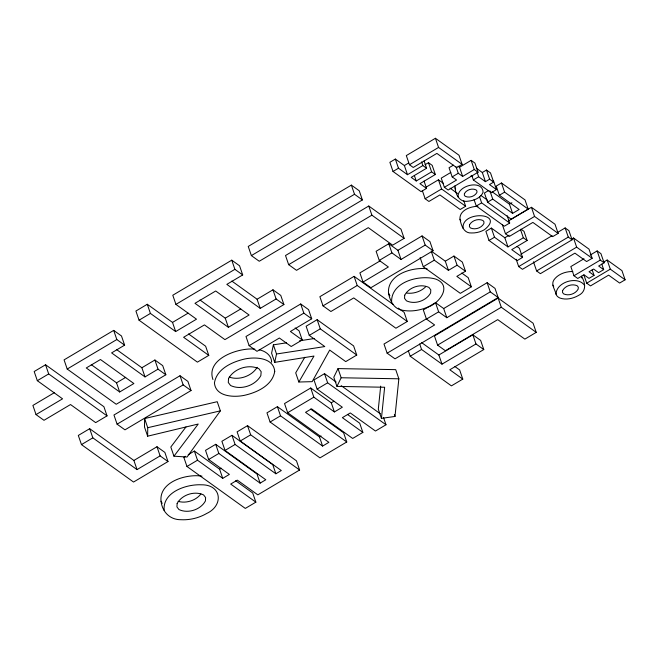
<?xml version="1.0" encoding="UTF-8"?>
<svg xmlns="http://www.w3.org/2000/svg" width="658" height="658" viewBox="0 0 658 658"><rect width="100%" height="100%" fill="white"/><g stroke="black" fill="none" stroke-linecap="round" stroke-linejoin="round"><path stroke-width="0.99" d="M144.604 418.546L144.505 427.034L147.647 436.188L198.222 424.032L173.951 456.191L187.028 457.039L220.364 410.863L217.23 401.701L144.604 418.546L147.737 427.7L147.647 436.188M391.617 302.129C390.712 281.451 420.355 274.23 436.18 279.231C452.729 285.975 438.952 303.873 427.618 307.171C419.894 310.387 411.324 311.867 403.033 310.337C394.043 309.441 389.972 300.887 388.483 292.974C387.225 274.386 412.221 266.934 427.091 268.785M458.124 196.956C456.948 185.293 482.816 179.157 483.079 192.3C480.661 198.074 473.982 200.591 468.151 201.175C459.169 202.944 454.859 193.394 455.007 185.819M380.686 386.123L378.301 409.218L381.434 418.373L394.989 416.448L398.855 378.794L395.721 369.64L338.015 368.595L333.803 377.231L336.945 386.394L384.642 387.249L381.434 418.373M286.46 342.826L273.383 344.841L271.589 353.19L274.723 362.352L313.989 356.052L298.839 382.018L312.18 381.656L329.691 350.072L345.738 361.604L356.743 355.057L353.609 345.902L317.14 319.681L306.126 326.228L309.26 335.391L324.797 346.56L276.516 353.996L274.723 362.352M336.945 386.394L341.157 377.758L338.015 368.595M304.794 357.278L295.705 372.864L298.839 382.018M200.92 493.969C195.903 500.549 186.033 503.699 178.121 501.338M257.179 367.296C251.775 376.228 238.961 380.595 229.198 377.075M185.984 426.927L170.817 447.029L173.951 456.191M425.381 287.11C420.446 291.716 413.52 293.929 406.825 293.098M36.034 414.598L43.987 420.306L70.513 404.538L95.673 422.625L107.04 415.872L103.906 406.71L45.55 364.762L34.183 371.523L37.317 380.678L62.559 398.822L36.034 414.598L32.9 405.435L54.285 392.719M208.775 355.378L183.607 337.283L204.441 324.896L224.937 339.627L283.911 304.564L276.105 298.954L260.239 308.388L226.829 284.371L242.695 274.937L239.561 265.783L231.756 260.173L172.791 295.236L175.925 304.391L196.495 319.179L175.653 331.574L172.519 322.412L147.285 304.267L135.918 311.028L139.052 320.191L197.408 362.139L208.775 355.378L205.633 346.215L188.591 333.96M351.372 185.112L248.239 246.437L251.372 255.6L259.252 261.259L362.385 199.933L359.252 190.779L351.372 185.112L354.506 194.274L362.385 199.933M426.549 188.394L419.952 183.656L435.333 174.51L431.607 171.837L416.234 180.983L411.217 177.372L426.598 168.234L422.872 165.561L407.499 174.699L404.366 165.545L395.343 159.063L389.881 162.312L393.015 171.475L421.079 191.651L426.549 188.394L424.04 181.073M435.423 138.27L406.315 155.576L409.457 164.739L413.24 167.461L436.879 153.404L456.668 167.634L462.13 164.377L458.996 155.222L435.423 138.27L438.557 147.433L462.13 164.377M165.841 374.772L158.035 369.163L145.007 376.911L111.605 352.894L124.625 345.146L121.491 335.991L113.686 330.382L64.073 359.877L67.206 369.039L116.227 404.275L165.841 374.772L162.699 365.618L154.901 360.008L141.873 367.748L116.614 349.595M37.317 380.678L48.684 373.925L107.04 415.872M139.052 320.191L150.419 313.43L175.653 331.574M251.372 255.6L354.506 194.274M393.015 171.475L398.477 168.218L407.499 174.699M404.366 165.545L408.634 163.003M409.457 164.739L438.557 147.433M67.206 369.039L116.82 339.536L124.625 345.146M175.925 304.391L234.89 269.328L242.695 274.937M425.06 164.714L428.473 162.682L432.191 165.355L435.333 174.51M172.519 322.412L188.147 313.118M368.751 206.012L285.514 255.51L288.656 264.664L296.528 270.331L368.283 227.66L392.645 245.171L404.127 238.344L400.993 229.181L368.751 206.012L371.893 215.166L404.127 238.344M453.395 165.15L449.036 167.741L452.178 176.895L456.562 180.045L444.372 187.3L441.238 178.137L450.812 172.445M288.656 264.664L371.893 215.166M426.318 187.012L438.45 179.798L443.426 183.376M458.058 166.219L459.523 167.264L471.136 160.355L474.928 163.077L478.062 172.24L448.164 190.022L444.372 187.3M452.178 176.895L458.272 173.276L462.656 176.426L474.27 169.517L478.062 172.24M425.126 198.741L441.584 188.953L465.65 206.258L460.181 209.507L439.906 194.933L428.909 201.463L425.126 198.741L422.304 190.499M91.273 364.664L116.532 382.816L125.727 377.347M199.991 300.015L225.25 318.168L240.787 308.931M231.838 281.073L257.097 299.234L272.963 289.8L280.769 295.409L283.911 304.564M476.269 168.16L482.322 172.511L486.476 170.035L490.514 172.939L493.648 182.093L489.494 184.569L496.469 189.586L491.172 192.736L473.349 179.922L471.786 175.349M473.349 179.922L478.646 176.78L485.456 181.666L489.61 179.198L493.648 182.093M119.666 391.979L133.878 383.524L100.468 359.515L86.264 367.962L119.666 391.979L116.532 382.816M228.384 327.33L249.102 315.009L215.701 290.992L194.982 303.313L228.384 327.33L225.25 318.168M363.035 282.052L370.906 287.711L433.071 250.747L425.191 245.089L401.043 259.449L397.901 250.295L388.788 243.74L376.113 251.274L379.255 260.428L388.368 266.984L363.035 282.052L359.893 272.889L379.995 260.946M488.738 190.45L484.42 193.016L487.553 202.179L511.2 219.18L528.177 209.088L525.035 199.925L501.462 182.973L496.222 186.091L499.356 195.253L519.146 209.474L512.598 213.373L492.735 199.094L489.914 190.853M89.685 428.687L78.318 435.44L81.46 444.602L133.541 482.043L167.996 461.554L164.862 452.391L156.982 446.733L133.895 460.46L89.685 428.687L92.827 437.841L137.029 469.615L160.116 455.887L167.996 461.554M180.021 375.734L113.957 415.017L117.091 424.18L124.971 429.847L191.034 390.556L187.9 381.393L180.021 375.734L183.163 384.889L191.034 390.556M302.211 339.964L290.4 331.468L311.711 318.801L308.577 309.638L300.698 303.971L245.993 336.501L249.127 345.664L257.007 351.323L279.387 338.015L291.206 346.511L302.211 339.964L299.077 330.81L295.138 327.972M379.255 260.428L391.921 252.894L401.043 259.449M393.295 304.522L354.094 276.344L319.878 296.692L323.012 305.847L330.892 311.514L353.741 297.926L395.902 328.227L407.269 321.474L404.135 312.311L398.296 308.117M397.901 250.295L422.058 235.926L429.937 241.593L433.071 250.747M476.269 206.036L481.623 202.853L509.687 223.029L504.332 226.212L476.269 206.036L474.073 199.621M487.553 202.179L492.735 199.094M499.356 195.253L504.596 192.136L528.177 209.088M81.46 444.602L92.827 437.841M117.091 424.18L183.163 384.889M249.127 345.664L303.832 313.134L311.711 318.801M323.012 305.847L357.228 285.498L407.269 321.474M492.085 191.725L509.457 204.21L511.916 202.754M423.283 266.729L434.288 260.181L448.443 270.356L457.088 265.215L465.477 271.244L456.833 276.385L471.35 286.814L460.337 293.361L423.283 266.729L420.141 257.574M309.26 335.391L320.273 328.844L356.743 355.057M522.551 257.41L511.751 249.645L527.124 240.499L523.332 237.777L507.96 246.915L504.826 237.76L491.353 228.071L485.884 231.328L489.017 240.483L517.089 260.658L522.551 257.41L519.417 248.247L516.925 246.454M508.494 220.924L531.425 207.286L554.998 224.23L558.14 233.393L552.671 236.641L532.881 222.42L509.251 236.477L505.459 233.746L502.325 224.592M431.155 251.019L445.31 261.193L453.954 256.052L462.335 262.081L465.477 271.244M489.017 240.483L494.487 237.234L507.96 246.915M505.459 233.746L534.559 216.441L558.14 233.393M504.826 237.76L509.095 235.219M387.134 353.19L395.014 358.849L498.147 297.523L490.268 291.864L446.815 317.707L443.673 308.544L435.506 302.672L423.316 309.926L426.45 319.081L434.617 324.953L387.134 353.19L384.001 344.027L427.083 318.414M520.758 254.325L552.087 235.696M557.31 232.587L565.14 227.931L568.931 230.654L572.065 239.816L522.46 269.311L518.677 266.589L516.168 259.26M185.581 456.274L183.821 457.318L186.962 466.473L245.311 508.42L255.855 502.153L252.713 492.998L235.671 480.743M188.213 454.703L194.365 451.051L219.599 469.195L222.733 478.35L229.371 474.41L208.652 459.514L205.518 450.36L215.701 444.306L256.982 473.982L260.116 483.137L265.799 479.756L225.028 450.45L221.894 441.288L231.953 435.308L272.733 464.614L275.866 473.776L281.311 470.536L240.244 441.016L237.11 431.854L247.531 425.66L296.478 460.847L299.612 470.001L257.813 494.857L237.316 480.126L230.687 484.066L255.855 502.153M336.18 382.051L324.509 373.662L313.973 379.929L317.107 389.084L342.341 407.228L334.412 411.941L313.841 397.161L310.708 387.998L284.536 403.56L287.678 412.714L328.885 442.34L322.609 446.075L280.522 415.823L277.388 406.66L266.967 412.854L270.101 422.017L319.994 457.878L346.758 441.97L343.624 432.808L310.65 409.111M443.673 308.544L487.134 282.701L495.005 288.369L498.147 297.523M426.45 319.081L438.639 311.834L446.815 317.707M518.677 266.589L568.282 237.094L572.065 239.816M186.962 466.473L197.499 460.205L222.733 478.35M317.107 389.084L327.643 382.816L385.999 424.764L375.463 431.031L350.295 412.944L342.366 417.657L362.862 432.396L352.68 438.45L311.464 408.824L305.542 412.344L346.758 441.97M571.761 239.019L573.505 237.982L589.009 249.127L592.151 258.29L586.623 261.571L574.903 253.149L540.391 273.67L536.607 270.948L533.465 261.794M270.101 422.017L280.522 415.823M208.652 459.514L218.834 453.461L260.116 483.137M287.678 412.714L313.841 397.161M240.244 441.016L250.665 434.823L299.612 470.001M225.028 450.45L235.095 444.463L275.866 473.776M536.607 270.948L576.638 247.145L592.151 258.29M498.155 298.09L434.453 335.975L437.586 345.129L445.392 350.739L497.728 319.624L524.862 339.125L536.229 332.364L533.087 323.21L498.155 298.09L501.289 307.253L536.229 332.364M219.599 469.195L221.261 468.208M310.708 387.998L331.278 402.786L333.919 401.216M410.205 356.241L421.572 349.48L441.995 364.162L475.973 343.953L483.778 349.562L449.801 369.771L462.78 379.107L451.413 385.868L410.205 356.241L408.322 350.747M437.586 345.129L501.289 307.253M583.991 258.759L570.831 266.58L573.965 275.743L577.757 278.466L583.967 274.773L588.984 278.383L594.051 275.365L592.167 269.87M590.127 255.107L597.143 250.937L600.935 253.659L604.069 262.822L598.657 266.038L603.674 269.64L598.607 272.659L593.59 269.048L589.033 271.762L594.051 275.365M421.704 342.67L438.861 355.007L472.839 334.799L480.644 340.408L483.778 349.562M573.965 275.743L600.277 260.099L604.069 262.822M603.666 262.081L607.161 260.009L621.966 270.652L625.1 279.806L619.63 283.055L608.617 275.143L590.506 285.909L586.714 283.187L583.893 274.945M277.388 406.66L319.475 436.912L321.046 435.983M586.714 283.187L610.295 269.163L625.1 279.806M147.737 427.7L220.364 410.863M299.538 340.811L314.623 338.483M572.805 271.515C565.748 271.417 558.025 274.024 553.847 280.004C550.779 284.626 555.196 289.709 556.068 294.291C556.693 296.116 558.28 297.317 559.991 298.066C566.036 300.163 572.814 298.642 578.259 295.582C586.533 291.683 585.76 283.261 581.466 276.245L581.705 277.915M477.955 206.316C470.61 206.299 459.226 210.313 459.975 219.213C461.225 225.349 463.717 233.45 471.449 232.965C475.948 233.121 480.472 231.986 484.37 229.741C506.29 212.419 460.88 210.239 463.117 228.367M341.157 377.758L398.855 378.794M470.848 176.007L472.658 176.114M254.827 349.127C238.961 347.408 205.518 358.626 212.962 379.567M201.981 476.145C186.551 473.686 158.981 481.64 161.029 501.19C162.287 512.047 170.044 519.894 181.114 519.721C190.022 520.165 198.987 517.936 206.694 513.47C223.901 505.484 221.795 484.428 201.282 484.798C186.337 484.107 162.362 492.077 164.163 510.353M259.219 349.817C265.314 350.936 271.696 355.435 271.589 362.213M480.957 195.467L487.562 200.221M520.955 229.157L523.99 231.336L527.124 240.499M450.064 188.147L457.532 193.518M461.76 273.021L468.208 277.66L471.35 286.814M454.777 366.448L459.646 369.944L462.78 379.107M341.181 385.646L380.365 413.808M347.424 414.392L359.72 423.234L362.862 432.396M161.029 501.19L162.189 503.386M459.975 219.213L460.74 220.66M584.608 285.408C577.74 275.422 555.911 282.06 556.068 294.291M552.926 285.128L553.699 286.641M454.982 187.793L455.665 189.126M388.483 292.974L389.881 295.73M607.161 260.009L610.295 269.163M601.79 264.146L603.674 269.64M597.143 250.937L600.277 260.099M573.505 237.982L576.638 247.145M565.14 227.931L568.282 237.094M531.425 207.286L534.559 216.441M520.511 229.527L523.332 237.777M509.457 204.21L512.598 213.373M501.462 182.973L504.596 192.136M507.178 215.701L509.687 223.029M493.335 180.432L496.469 189.586M486.476 170.035L489.61 179.198M482.322 172.511L485.456 181.666M477.083 172.199L478.646 176.78M471.136 160.355L474.27 169.517M491.353 228.071L494.487 237.234M479.427 196.438L481.623 202.853M459.523 167.264L462.656 176.426M456.076 166.861L458.272 173.276M463.767 200.764L465.65 206.258M487.134 282.701L490.268 291.864M438.45 179.798L441.584 188.953M428.473 162.682L431.607 171.837M424.089 160.906L426.598 168.234M453.954 256.052L457.088 265.215M421.622 161.893L422.872 165.561M472.839 334.799L475.973 343.953M445.31 261.193L448.443 270.356M414.351 175.489L416.234 180.983M431.467 251.94L434.288 260.181M422.058 235.926L425.191 245.089M395.343 159.063L398.477 168.218M435.506 302.672L438.639 311.834M438.861 355.007L441.995 364.162M388.788 243.74L391.921 252.894M419.689 343.986L421.572 349.48M354.094 276.344L357.228 285.498M394.356 414.622L394.989 416.448M383.491 417.435L385.999 424.764M317.14 319.681L320.273 328.844M300.698 303.971L303.832 313.134M324.509 373.662L327.643 382.816M331.278 402.786L334.412 411.941M272.963 289.8L276.105 298.954M319.475 436.912L322.609 446.075M273.383 344.841L276.516 353.996M257.097 299.234L260.239 308.388M231.756 260.173L234.89 269.328M247.531 425.66L250.665 434.823M231.953 435.308L235.095 444.463M215.701 444.306L218.834 453.461M147.285 304.267L150.419 313.43M194.365 451.051L197.499 460.205M154.901 360.008L158.035 369.163M141.873 367.748L145.007 376.911M156.982 446.733L160.116 455.887M113.686 330.382L116.82 339.536M133.895 460.46L137.029 469.615M45.55 364.762L48.684 373.925M404.703 295.212L404.538 298.354L406.422 300.805C414.672 304.777 426.22 301.01 430.603 292.983L430.801 289.865L428.917 287.423C420.676 283.434 409.029 287.094 404.703 295.212M464.416 193.625L464.334 195.138L465.247 196.314C469.212 198.231 474.763 196.413 476.877 192.555L476.968 191.05L476.063 189.882C472.099 187.958 466.497 189.726 464.416 193.625M177.134 503.502L176.936 506.915L178.96 509.555C187.991 513.873 200.649 509.785 205.411 500.968L205.609 497.555L203.585 494.915C194.554 490.588 181.896 494.684 177.134 503.502M228.532 378.605L228.293 382.512L230.588 385.522C240.96 390.441 255.304 385.621 260.848 375.628L261.168 371.712L258.89 368.694C248.518 363.833 234.009 368.496 228.532 378.605M562.623 290.548L562.508 292.432L563.61 293.879C568.594 296.248 575.503 293.929 578.168 289.117L578.316 287.242L577.222 285.786C572.23 283.45 565.255 285.687 562.623 290.548M469.524 224.863L469.409 226.599L470.421 227.939C475.01 230.103 481.45 228.071 483.86 223.572L483.967 221.828L482.956 220.488C478.366 218.324 471.926 220.364 469.524 224.863M274.731 371.375C272.453 385.596 256.793 392.596 244.159 395.376C233.672 397.531 215.602 396.708 214.434 382.931C216.704 368.686 232.373 361.76 244.998 358.947C255.501 356.759 273.514 357.582 274.731 371.375"/></g></svg>
